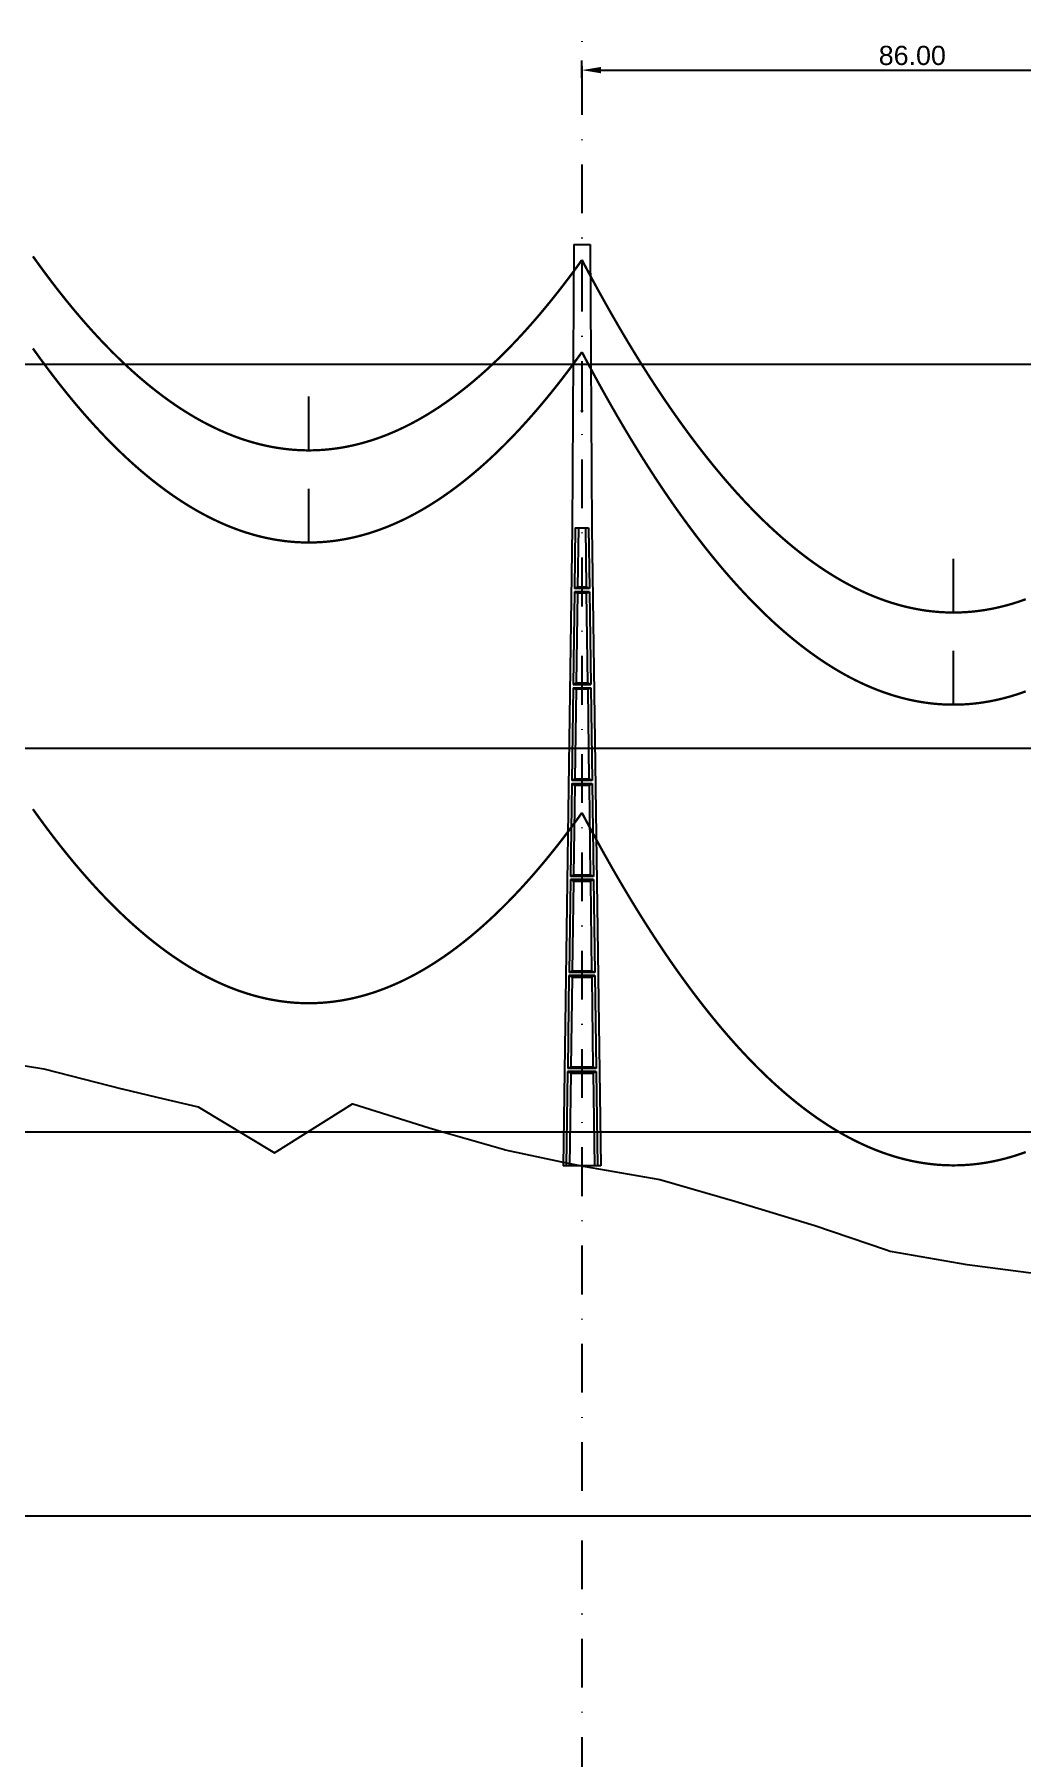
# Model space of a CAD drawing. Header units: metres. Extents: x -121 to 9872, y 3505 to 10721.
# Drawn here: x 4288.5 to 4416.9, y 9268.5 to 9492.9 of the extents above; entities that cross this region are included whole.
import ezdxf

# ---------------------------------------------------------------- set-up
doc = ezdxf.new("R2010")
doc.units = ezdxf.units.M
doc.header["$PDMODE"] = 2
doc.linetypes.add('DASHDOT', pattern=[25.4, 12.7, -6.35, 0, -6.35])
for name, color, linetype in [('CON-EOL- CA MAGNOLIA', 210, 'Continuous'), ('CON-EOL- PROJEÇÃO', 22, 'Continuous'), ('cotas', 7, 'Continuous'), ('Grade', 9, 'Continuous'), ('Ind.Rot', 8, 'DASHDOT'), ('Modelo_CotaTerreno_Perfil', 7, 'Continuous'), ('POSTE DT', 7, 'Continuous')]:
    doc.layers.add(name, color=color, linetype=linetype)
doc.styles.get("Standard").update_dxf_attribs({"font": 'arial.ttf'})
doc.dimstyles.new('ISO-25', dxfattribs={"dimtxt": 2.5, "dimasz": 2.5, "dimexe": 1.25, "dimexo": 0.625, "dimtad": 1, "dimzin": 1, "dimtxsty": 'Standard', "dimcen": 2.5, "dimaunit": 1, "dimadec": 3, "dimazin": 3, "dimtfac": 1, "dimtmove": 0, "dimatfit": 3, "dimfxlon": 1, "dimarcsym": 0})

# ---------------------------------------------------------------- blocks, each defined once
blk = doc.blocks.new('*U1')
at = {"layer": 'POSTE DT', "extrusion": (0, 1, 0)}
for p, q in [((-3.31, 378.23), (-4.05, 262)), ((-3.31, 378.23), (3.31, 378.23)), ((3.31, 378.23), (4.06, 262)), ((-4.05, 262), (-7.72, 0)), ((-4.05, 262), (-4.05, 262)), ((-2.73, 262), (-3.08, 237.05)), ((-2.73, 262), (2.75, 262)), ((-1.42, 262), (-1.77, 237.57)), ((1.43, 262), (1.77, 237.57)), ((2.75, 262), (3.1, 237.05)), ((4.06, 262), (7.72, 0)), ((-3.1, 235.74), (-3.63, 197.65)), ((3.11, 235.73), (-3.1, 235.74)), ((3.1, 237.05), (-3.08, 237.05)), ((-1.8, 235.21), (-2.32, 198.19)), ((1.8, 235.21), (2.32, 198.19)), ((3.11, 235.73), (3.65, 197.65)), ((-3.65, 196.34), (-4.19, 158.25)), ((-2.35, 195.8), (-2.87, 158.8)), ((2.35, 195.8), (2.87, 158.8)), ((3.66, 196.34), (4.2, 158.25)), ((-4.21, 156.94), (-4.74, 118.85)), ((-2.9, 156.39), (-3.42, 119.41)), ((2.91, 156.39), (3.42, 119.41)), ((4.21, 156.94), (4.75, 118.85)), ((-4.76, 117.54), (-5.29, 79.45)), ((4.77, 117.54), (-4.76, 117.54)), ((4.75, 118.85), (-4.74, 118.85)), ((-3.46, 116.98), (-3.97, 80.02)), ((3.46, 116.98), (3.98, 80.02)), ((4.77, 117.54), (5.3, 79.45)), ((-5.31, 78.14), (-5.85, 40.06)), ((5.32, 78.14), (-5.31, 78.14)), ((5.3, 79.45), (-5.29, 79.45)), ((5.32, 78.14), (5.85, 40.06)), ((-4.01, 77.57), (-4.53, 40.63)), ((4.01, 77.57), (4.53, 40.63)), ((-5.86, 38.74), (-6.41, 0)), ((5.87, 38.74), (-5.86, 38.74)), ((5.85, 40.06), (-5.85, 40.06)), ((-4.56, 38.17), (-5.1, 0)), ((4.56, 38.17), (5.1, 0)), ((5.87, 38.74), (6.41, 0)), ((-6.41, 0), (-7.72, 0)), ((-5.1, 0), (-6.41, 0)), ((5.1, 0), (-5.1, 0)), ((6.41, 0), (5.1, 0)), ((7.72, 0), (6.41, 0))]:
    blk.add_line(p, q, dxfattribs=at)
at = {"layer": 'POSTE DT', "ltscale": 3}
for points in [[(-3.65, 196.34), (3.66, 196.34)], [(-3.63, 197.65), (3.65, 197.65)], [(-4.21, 156.94), (4.21, 156.94)], [(4.2, 158.25), (-4.19, 158.25)]]:
    blk.add_lwpolyline(points, dxfattribs=at)
at = {"layer": 'POSTE DT'}
for points, knots in [([(0.25, 309.94), (0.25, 309.93), (0.25, 309.93), (0.25, 309.92), (0.25, 309.91), (0.25, 309.9), (0.25, 309.89), (0.24, 309.85), (0.22, 309.82), (0.19, 309.77), (0.16, 309.74), (0.11, 309.71), (0.08, 309.7), (0.01, 309.68), (-0.02, 309.68), (-0.08, 309.7), (-0.11, 309.71), (-0.16, 309.74), (-0.18, 309.76), (-0.21, 309.8), (-0.22, 309.82), (-0.24, 309.85), (-0.24, 309.87), (-0.25, 309.89), (-0.25, 309.9), (-0.25, 309.92), (-0.25, 309.92), (-0.25, 309.93), (-0.25, 309.94), (-0.25, 309.95), (-0.25, 309.95), (-0.25, 309.96), (-0.25, 309.97), (-0.24, 310), (-0.23, 310.02), (-0.21, 310.07), (-0.2, 310.09), (-0.15, 310.14), (-0.13, 310.15), (-0.07, 310.18), (-0.03, 310.19), (0.03, 310.19), (0.06, 310.18), (0.12, 310.16), (0.14, 310.14), (0.18, 310.11), (0.2, 310.09), (0.21, 310.06), (0.22, 310.05), (0.23, 310.04), (0.24, 310.01), (0.24, 309.99), (0.25, 309.97), (0.25, 309.96), (0.25, 309.95), (0.25, 309.94), (0.25, 309.94), (0.25, 309.94), (0.25, 309.94)], [-54.728303, -54.728303, -54.728303, -54.728303, -54.309038, -54.309038, -53.647169, -53.647169, -52.532885, -52.532885, -48.86224, -48.86224, -45.282765, -45.282765, -41.52867, -41.52867, -37.867486, -37.867486, -34.454589, -34.454589, -31.301423, -31.301423, -28.48103, -28.48103, -26.961755, -26.961755, -25.7544, -25.7544, -25.136228, -25.136228, -24.64409, -24.64409, -24.094201, -24.094201, -23.191199, -23.191199, -20.494482, -20.494482, -17.342863, -17.342863, -13.645538, -13.645538, -9.835989, -9.835989, -6.296781, -6.296781, -3.005029, -3.005029, 0, 0, 0, 1.527594, 1.527594, 3.697216, 3.697216, 4.489727, 4.489727, 5.01438, 5.01438, 5.095313, 5.095313, 5.095313, 5.095313]), ([(-3.1, 235.74), (-2.88, 235.65), (-2.67, 235.56), (-2.23, 235.39), (-2.02, 235.3), (-1.8, 235.21)], [0.055576, 0.055576, 0.055576, 0.055576, 56.767409, 56.767409, 113.50757, 113.50757, 113.50757, 113.50757]), ([(-1.77, 237.57), (-1.99, 237.49), (-2.21, 237.4), (-2.64, 237.22), (-2.86, 237.14), (-3.08, 237.05)], [0, 0, 0, 0, 56.660495, 56.660495, 113.412826, 113.412826, 113.412826, 113.412826]), ([(-1.8, 235.21), (-1.2, 235.21), (-0.6, 235.21), (0.6, 235.21), (1.2, 235.21), (1.8, 235.21)], [0, 0, 0, 0, 68.567797, 68.567797, 137.136247, 137.136247, 137.136247, 137.136247]), ([(1.77, 237.57), (1.18, 237.57), (0.59, 237.57), (-0.59, 237.57), (-1.18, 237.57), (-1.77, 237.57)], [0, 0, 0, 0, 67.306894, 67.306894, 134.614447, 134.614447, 134.614447, 134.614447]), ([(3.1, 237.05), (2.87, 237.14), (2.65, 237.23), (2.21, 237.4), (1.99, 237.49), (1.77, 237.57)], [0, 0, 0, 0, 56.738948, 56.738948, 113.38731, 113.38731, 113.38731, 113.38731]), ([(1.8, 235.21), (2.02, 235.3), (2.24, 235.38), (2.68, 235.56), (2.89, 235.65), (3.11, 235.73)], [0, 0, 0, 0, 56.845349, 56.845349, 113.599799, 113.599799, 113.599799, 113.599799]), ([(-2.32, 198.19), (-2.54, 198.1), (-2.76, 198.01), (-3.2, 197.83), (-3.41, 197.74), (-3.63, 197.65)], [0, 0, 0, 0, 63.412073, 63.412073, 126.777421, 126.777421, 126.777421, 126.777421]), ([(2.32, 198.19), (1.55, 198.19), (0.77, 198.19), (-0.77, 198.19), (-1.55, 198.19), (-2.32, 198.19)], [0, 0, 0, 0, 88.31008, 88.31008, 176.620652, 176.620652, 176.620652, 176.620652]), ([(3.65, 197.65), (3.43, 197.74), (3.2, 197.83), (2.76, 198.01), (2.54, 198.1), (2.32, 198.19)], [0, 0, 0, 0, 63.488119, 63.488119, 126.880939, 126.880939, 126.880939, 126.880939]), ([(-3.65, 196.34), (-3.43, 196.25), (-3.22, 196.16), (-2.78, 195.98), (-2.57, 195.89), (-2.35, 195.8)], [0.054307, 0.054307, 0.054307, 0.054307, 63.527131, 63.527131, 127.063246, 127.063246, 127.063246, 127.063246]), ([(-2.35, 195.8), (-1.57, 195.8), (-0.78, 195.8), (0.79, 195.8), (1.57, 195.8), (2.35, 195.8)], [0, 0, 0, 0, 89.585713, 89.585713, 179.17191, 179.17191, 179.17191, 179.17191]), ([(2.35, 195.8), (2.57, 195.89), (2.79, 195.98), (3.23, 196.16), (3.45, 196.25), (3.66, 196.34)], [0, 0, 0, 0, 63.60246, 63.60246, 127.109696, 127.109696, 127.109696, 127.109696]), ([(-4.21, 156.94), (-3.99, 156.85), (-3.77, 156.75), (-3.34, 156.57), (-3.12, 156.48), (-2.9, 156.39)], [0.053423, 0.053423, 0.053423, 0.053423, 70.429742, 70.429742, 140.90167, 140.90167, 140.90167, 140.90167]), ([(-2.87, 158.8), (-3.09, 158.71), (-3.31, 158.62), (-3.75, 158.43), (-3.97, 158.34), (-4.19, 158.25)], [0, 0, 0, 0, 70.301707, 70.301707, 140.590947, 140.590947, 140.590947, 140.590947]), ([(-2.9, 156.39), (-1.94, 156.39), (-0.97, 156.39), (0.97, 156.39), (1.94, 156.39), (2.91, 156.39)], [0, 0, 0, 0, 110.60219, 110.60219, 221.20473, 221.20473, 221.20473, 221.20473]), ([(2.87, 158.8), (1.92, 158.8), (0.96, 158.8), (-0.96, 158.8), (-1.91, 158.8), (-2.87, 158.8)], [0, 0, 0, 0, 109.314454, 109.314454, 218.629264, 218.629264, 218.629264, 218.629264]), ([(4.2, 158.25), (3.98, 158.34), (3.76, 158.44), (3.31, 158.62), (3.09, 158.71), (2.87, 158.8)], [0, 0, 0, 0, 70.379198, 70.379198, 140.659718, 140.659718, 140.659718, 140.659718]), ([(2.91, 156.39), (3.12, 156.48), (3.34, 156.57), (3.78, 156.75), (4, 156.85), (4.21, 156.94)], [0, 0, 0, 0, 70.506649, 70.506649, 140.914701, 140.914701, 140.914701, 140.914701]), ([(-4.76, 117.54), (-4.54, 117.45), (-4.32, 117.35), (-3.89, 117.17), (-3.67, 117.07), (-3.46, 116.98)], [0.052784, 0.052784, 0.052784, 0.052784, 77.438432, 77.438432, 154.950301, 154.950301, 154.950301, 154.950301]), ([(-3.42, 119.41), (-3.64, 119.32), (-3.86, 119.23), (-4.3, 119.04), (-4.52, 118.95), (-4.74, 118.85)], [0, 0, 0, 0, 77.299547, 77.299547, 154.618634, 154.618634, 154.618634, 154.618634]), ([(-3.46, 116.98), (-2.3, 116.98), (-1.15, 116.98), (1.15, 116.98), (2.31, 116.98), (3.46, 116.98)], [0, 0, 0, 0, 131.617604, 131.617604, 263.235447, 263.235447, 263.235447, 263.235447]), ([(3.42, 119.41), (2.28, 119.41), (1.14, 119.41), (-1.14, 119.41), (-2.28, 119.41), (-3.42, 119.41)], [0, 0, 0, 0, 130.319901, 130.319901, 260.640046, 260.640046, 260.640046, 260.640046]), ([(4.75, 118.85), (4.53, 118.95), (4.31, 119.04), (3.87, 119.23), (3.64, 119.32), (3.42, 119.41)], [0, 0, 0, 0, 77.381597, 77.381597, 154.66183, 154.66183, 154.66183, 154.66183]), ([(3.46, 116.98), (3.68, 117.07), (3.89, 117.17), (4.33, 117.35), (4.55, 117.45), (4.77, 117.54)], [0, 0, 0, 0, 77.520013, 77.520013, 154.938747, 154.938747, 154.938747, 154.938747]), ([(-5.31, 78.14), (-5.09, 78.05), (-4.88, 77.95), (-4.44, 77.76), (-4.23, 77.67), (-4.01, 77.57)], [0.052308, 0.052308, 0.052308, 0.052308, 84.527725, 84.527725, 169.158824, 169.158824, 169.158824, 169.158824]), ([(-3.97, 80.02), (-4.19, 79.93), (-4.41, 79.83), (-4.85, 79.64), (-5.07, 79.55), (-5.29, 79.45)], [0, 0, 0, 0, 84.379671, 84.379671, 168.809376, 168.809376, 168.809376, 168.809376]), ([(3.98, 80.02), (2.65, 80.02), (1.33, 80.02), (-1.32, 80.02), (-2.65, 80.02), (-3.97, 80.02)], [0, 0, 0, 0, 151.326157, 151.326157, 302.652465, 302.652465, 302.652465, 302.652465]), ([(5.3, 79.45), (5.08, 79.55), (4.86, 79.64), (4.42, 79.83), (4.2, 79.93), (3.98, 80.02)], [0, 0, 0, 0, 84.46863, 84.46863, 168.833721, 168.833721, 168.833721, 168.833721]), ([(4.01, 77.57), (4.23, 77.67), (4.45, 77.76), (4.88, 77.95), (5.1, 78.05), (5.32, 78.14)], [0, 0, 0, 0, 84.616316, 84.616316, 169.129178, 169.129178, 169.129178, 169.129178]), ([(-4.01, 77.57), (-2.67, 77.57), (-1.34, 77.57), (1.34, 77.57), (2.67, 77.57), (4.01, 77.57)], [0, 0, 0, 0, 152.632212, 152.632212, 305.264569, 305.264569, 305.264569, 305.264569]), ([(-5.86, 38.74), (-5.65, 38.65), (-5.43, 38.55), (-5, 38.36), (-4.78, 38.26), (-4.56, 38.17)], [0.026524, 0.026524, 0.026524, 0.026524, 91.679563, 91.679563, 183.466041, 183.466041, 183.466041, 183.466041]), ([(-4.53, 40.63), (-4.75, 40.53), (-4.97, 40.44), (-5.41, 40.25), (-5.63, 40.15), (-5.85, 40.06)], [0, 0, 0, 0, 91.523648, 91.523648, 183.126775, 183.126775, 183.126775, 183.126775]), ([(-4.56, 38.17), (-3.04, 38.17), (-1.52, 38.17), (1.52, 38.17), (3.04, 38.17), (4.56, 38.17)], [0, 0, 0, 0, 173.646192, 173.646192, 347.292451, 347.292451, 347.292451, 347.292451]), ([(4.53, 40.63), (3.02, 40.63), (1.51, 40.63), (-1.51, 40.63), (-3.02, 40.63), (-4.53, 40.63)], [0, 0, 0, 0, 172.33304, 172.33304, 344.666151, 344.666151, 344.666151, 344.666151]), ([(5.85, 40.06), (5.63, 40.15), (5.41, 40.25), (4.97, 40.44), (4.75, 40.53), (4.53, 40.63)], [0, 0, 0, 0, 91.621326, 91.621326, 183.137324, 183.137324, 183.137324, 183.137324]), ([(4.56, 38.17), (4.78, 38.26), (5, 38.36), (5.43, 38.55), (5.65, 38.65), (5.87, 38.74)], [0, 0, 0, 0, 91.776928, 91.776928, 183.448614, 183.448614, 183.448614, 183.448614])]:
    blk.add_open_spline(points, degree=3, knots=knots, dxfattribs=at)
blk = doc.blocks.new('*D96')
at = {"layer": 'cotas', "color": 0, "lineweight": -2, "transparency": 16777216}
for p, q in [((4273.73, 9508.22), (4273.73, 9510.47)), ((4359.73, 9508.22), (4359.73, 9510.47)), ((4276.23, 9509.22), (4357.23, 9509.22))]:
    blk.add_line(p, q, dxfattribs=at)
at = {"layer": 'cotas', "color": 0, "transparency": 16777216}
for points in [[(4276.23, 9509.64), (4276.23, 9508.8), (4273.73, 9509.22)], [(4357.23, 9509.64), (4357.23, 9508.8), (4359.73, 9509.22)]]:
    blk.add_solid(points, dxfattribs=at)
at = {"layer": 'Defpoints', "color": 0, "transparency": 16777216}
for p in [(4359.73, 9509.22), (4273.73, 9490.76), (4359.73, 9465.57)]:
    blk.add_point(p, dxfattribs=at)
at = {"layer": 'cotas', "color": 0, "transparency": 16777216, "insert": (4316.73, 9511.12), "char_height": 2.5, "attachment_point": 5}
blk.add_mtext('86.00', dxfattribs=at)
blk = doc.blocks.new('*D97')
at = {"layer": 'cotas', "color": 0, "lineweight": -2, "transparency": 16777216}
for p, q in [((4359.73, 9487.29), (4359.73, 9489.54)), ((4362.23, 9488.29), (4443.23, 9488.29)), ((4445.73, 9487.29), (4445.73, 9489.54))]:
    blk.add_line(p, q, dxfattribs=at)
at = {"layer": 'cotas', "color": 0, "transparency": 16777216}
for points in [[(4362.23, 9488.71), (4362.23, 9487.88), (4359.73, 9488.29)], [(4443.23, 9488.71), (4443.23, 9487.88), (4445.73, 9488.29)]]:
    blk.add_solid(points, dxfattribs=at)
at = {"layer": 'Defpoints', "color": 0, "transparency": 16777216}
for p in [(4445.73, 9488.29), (4359.73, 9465.57), (4445.73, 9447.46)]:
    blk.add_point(p, dxfattribs=at)
at = {"layer": 'cotas', "color": 0, "transparency": 16777216, "insert": (4402.73, 9490.19), "char_height": 2.5, "attachment_point": 5}
blk.add_mtext('86.00', dxfattribs=at)

msp = doc.modelspace()

# ---------------------------------------------------------------- linework, layer by layer
at = {"layer": 'CON-EOL- CA MAGNOLIA'}
for p, q in [((4324.174, 9438.77), (4324.174, 9445.77)), ((4324.174, 9426.77), (4324.174, 9433.77)), ((4324.174, 9426.77), (4324.174, 9433.77)), ((4408.083, 9417.651), (4408.083, 9424.652)), ((4408.083, 9405.652), (4408.083, 9412.652)), ((4408.083, 9405.652), (4408.083, 9412.651))]:
    msp.add_line(p, q, dxfattribs=at)
at = {"layer": 'CON-EOL- CA MAGNOLIA', "const_width": 0.3}
for points in [[(4288.279, 9464.043), (4288.707, 9463.444), (4289.135, 9462.851), (4289.563, 9462.266), (4289.991, 9461.687), (4290.419, 9461.117), (4290.846, 9460.553), (4291.274, 9459.996), (4291.702, 9459.447), (4292.13, 9458.905), (4292.558, 9458.37), (4292.986, 9457.843), (4293.414, 9457.322), (4293.841, 9456.809), (4294.269, 9456.303), (4294.697, 9455.805), (4295.125, 9455.313), (4295.553, 9454.829), (4295.981, 9454.352), (4296.409, 9453.882), (4296.836, 9453.42), (4297.264, 9452.964), (4297.692, 9452.516), (4298.12, 9452.075), (4298.548, 9451.641), (4298.976, 9451.215), (4299.404, 9450.795), (4299.832, 9450.383), (4300.259, 9449.978), (4300.687, 9449.581), (4301.115, 9449.19), (4301.543, 9448.807), (4301.971, 9448.431), (4302.399, 9448.062), (4302.827, 9447.7), (4303.254, 9447.345), (4303.682, 9446.998), (4304.11, 9446.658), (4304.538, 9446.325), (4304.966, 9445.999), (4305.394, 9445.68), (4305.822, 9445.369), (4306.249, 9445.065), (4306.677, 9444.768), (4307.105, 9444.478), (4307.533, 9444.195), (4307.961, 9443.92), (4308.389, 9443.651), (4308.817, 9443.39), (4309.244, 9443.136), (4309.672, 9442.89), (4310.1, 9442.65), (4310.528, 9442.418), (4310.956, 9442.192), (4311.384, 9441.975), (4311.812, 9441.764), (4312.239, 9441.56), (4312.667, 9441.363), (4313.095, 9441.174), (4313.523, 9440.992), (4313.951, 9440.817), (4314.379, 9440.649), (4314.807, 9440.489), (4315.234, 9440.335), (4315.662, 9440.189), (4316.09, 9440.05), (4316.518, 9439.918), (4316.946, 9439.793), (4317.374, 9439.676), (4317.802, 9439.565), (4318.23, 9439.462), (4318.657, 9439.366), (4319.085, 9439.277), (4319.513, 9439.196), (4319.941, 9439.121), (4320.369, 9439.054), (4320.797, 9438.994), (4321.225, 9438.941), (4321.652, 9438.895), (4322.08, 9438.856), (4322.508, 9438.824), (4322.936, 9438.8), (4323.364, 9438.783), (4323.792, 9438.773), (4324.22, 9438.77), (4324.647, 9438.774), (4325.075, 9438.786), (4325.503, 9438.805), (4325.931, 9438.83), (4326.359, 9438.863), (4326.787, 9438.904), (4327.215, 9438.951), (4327.642, 9439.006), (4328.07, 9439.067), (4328.498, 9439.136), (4328.926, 9439.212), (4329.354, 9439.296), (4329.782, 9439.386), (4330.21, 9439.483), (4330.637, 9439.588), (4331.065, 9439.7), (4331.493, 9439.819), (4331.921, 9439.945), (4332.349, 9440.079), (4332.777, 9440.219), (4333.205, 9440.367), (4333.632, 9440.522), (4334.06, 9440.684), (4334.488, 9440.854), (4334.916, 9441.03), (4335.344, 9441.214), (4335.772, 9441.405), (4336.2, 9441.603), (4336.628, 9441.808), (4337.055, 9442.02), (4337.483, 9442.24), (4337.911, 9442.466), (4338.339, 9442.7), (4338.767, 9442.941), (4339.195, 9443.19), (4339.623, 9443.445), (4340.05, 9443.708), (4340.478, 9443.977), (4340.906, 9444.254), (4341.334, 9444.539), (4341.762, 9444.83), (4342.19, 9445.129), (4342.618, 9445.434), (4343.045, 9445.747), (4343.473, 9446.067), (4343.901, 9446.395), (4344.329, 9446.729), (4344.757, 9447.071), (4345.185, 9447.42), (4345.613, 9447.776), (4346.04, 9448.139), (4346.468, 9448.51), (4346.896, 9448.887), (4347.324, 9449.272), (4347.752, 9449.664), (4348.18, 9450.063), (4348.608, 9450.47), (4349.035, 9450.884), (4349.463, 9451.304), (4349.891, 9451.733), (4350.319, 9452.168), (4350.747, 9452.61), (4351.175, 9453.06), (4351.603, 9453.517), (4352.031, 9453.981), (4352.458, 9454.452), (4352.886, 9454.931), (4353.314, 9455.417), (4353.742, 9455.91), (4354.17, 9456.41), (4354.598, 9456.917), (4355.026, 9457.432), (4355.453, 9457.954), (4355.881, 9458.483), (4356.309, 9459.019), (4356.737, 9459.563), (4357.165, 9460.113), (4357.593, 9460.672), (4358.021, 9461.237), (4358.448, 9461.809), (4358.876, 9462.389), (4359.304, 9462.976), (4359.732, 9463.57)], [(4359.732, 9463.57), (4360.16, 9462.759), (4360.588, 9461.954), (4361.016, 9461.157), (4361.443, 9460.368), (4361.871, 9459.586), (4362.299, 9458.811), (4362.727, 9458.043), (4363.155, 9457.283), (4363.583, 9456.529), (4364.011, 9455.784), (4364.438, 9455.045), (4364.866, 9454.314), (4365.294, 9453.59), (4365.722, 9452.873), (4366.15, 9452.163), (4366.578, 9451.461), (4367.006, 9450.766), (4367.433, 9450.078), (4367.861, 9449.398), (4368.289, 9448.725), (4368.717, 9448.059), (4369.145, 9447.4), (4369.573, 9446.749), (4370.001, 9446.105), (4370.429, 9445.468), (4370.856, 9444.838), (4371.284, 9444.216), (4371.712, 9443.601), (4372.14, 9442.993), (4372.568, 9442.392), (4372.996, 9441.799), (4373.424, 9441.212), (4373.851, 9440.633), (4374.279, 9440.061), (4374.707, 9439.497), (4375.135, 9438.94), (4375.563, 9438.39), (4375.991, 9437.847), (4376.419, 9437.311), (4376.846, 9436.783), (4377.274, 9436.262), (4377.702, 9435.748), (4378.13, 9435.241), (4378.558, 9434.742), (4378.986, 9434.249), (4379.414, 9433.764), (4379.841, 9433.286), (4380.269, 9432.816), (4380.697, 9432.353), (4381.125, 9431.896), (4381.553, 9431.447), (4381.981, 9431.005), (4382.409, 9430.571), (4382.836, 9430.144), (4383.264, 9429.723), (4383.692, 9429.31), (4384.12, 9428.905), (4384.548, 9428.506), (4384.976, 9428.115), (4385.404, 9427.731), (4385.832, 9427.354), (4386.259, 9426.984), (4386.687, 9426.621), (4387.115, 9426.266), (4387.543, 9425.918), (4387.971, 9425.577), (4388.399, 9425.243), (4388.827, 9424.916), (4389.254, 9424.597), (4389.682, 9424.285), (4390.11, 9423.98), (4390.538, 9423.682), (4390.966, 9423.391), (4391.394, 9423.108), (4391.822, 9422.832), (4392.249, 9422.563), (4392.677, 9422.301), (4393.105, 9422.046), (4393.533, 9421.798), (4393.961, 9421.558), (4394.389, 9421.325), (4394.817, 9421.099), (4395.244, 9420.88), (4395.672, 9420.668), (4396.1, 9420.464), (4396.528, 9420.267), (4396.956, 9420.076), (4397.384, 9419.894), (4397.812, 9419.718), (4398.239, 9419.549), (4398.667, 9419.388), (4399.095, 9419.234), (4399.523, 9419.086), (4399.951, 9418.947), (4400.379, 9418.814), (4400.807, 9418.688), (4401.234, 9418.57), (4401.662, 9418.459), (4402.09, 9418.355), (4402.518, 9418.258), (4402.946, 9418.168), (4403.374, 9418.086), (4403.802, 9418.011), (4404.23, 9417.942), (4404.657, 9417.881), (4405.085, 9417.827), (4405.513, 9417.781), (4405.941, 9417.741), (4406.369, 9417.709), (4406.797, 9417.684), (4407.225, 9417.666), (4407.652, 9417.655), (4408.08, 9417.651), (4408.508, 9417.655), (4408.936, 9417.666), (4409.364, 9417.684), (4409.792, 9417.709), (4410.22, 9417.741), (4410.647, 9417.78), (4411.075, 9417.827), (4411.503, 9417.881), (4411.931, 9417.942), (4412.359, 9418.01), (4412.787, 9418.085), (4413.215, 9418.167), (4413.642, 9418.257), (4414.07, 9418.354), (4414.498, 9418.458), (4414.926, 9418.569), (4415.354, 9418.687), (4415.782, 9418.812), (4416.21, 9418.945), (4416.637, 9419.085), (4417.065, 9419.232), (4417.493, 9419.386)], [(4288.279, 9452.044), (4288.707, 9451.444), (4289.135, 9450.851), (4289.563, 9450.266), (4289.991, 9449.687), (4290.419, 9449.117), (4290.846, 9448.553), (4291.274, 9447.996), (4291.702, 9447.447), (4292.13, 9446.905), (4292.558, 9446.37), (4292.986, 9445.843), (4293.414, 9445.322), (4293.841, 9444.809), (4294.269, 9444.303), (4294.697, 9443.805), (4295.125, 9443.313), (4295.553, 9442.829), (4295.981, 9442.352), (4296.409, 9441.882), (4296.836, 9441.42), (4297.264, 9440.964), (4297.692, 9440.516), (4298.12, 9440.075), (4298.548, 9439.641), (4298.976, 9439.215), (4299.404, 9438.795), (4299.832, 9438.383), (4300.259, 9437.978), (4300.687, 9437.581), (4301.115, 9437.19), (4301.543, 9436.807), (4301.971, 9436.431), (4302.399, 9436.062), (4302.827, 9435.7), (4303.254, 9435.345), (4303.682, 9434.998), (4304.11, 9434.658), (4304.538, 9434.325), (4304.966, 9433.999), (4305.394, 9433.68), (4305.822, 9433.369), (4306.249, 9433.065), (4306.677, 9432.768), (4307.105, 9432.478), (4307.533, 9432.195), (4307.961, 9431.92), (4308.389, 9431.651), (4308.817, 9431.39), (4309.244, 9431.136), (4309.672, 9430.89), (4310.1, 9430.65), (4310.528, 9430.418), (4310.956, 9430.193), (4311.384, 9429.975), (4311.812, 9429.764), (4312.239, 9429.56), (4312.667, 9429.364), (4313.095, 9429.174), (4313.523, 9428.992), (4313.951, 9428.817), (4314.379, 9428.649), (4314.807, 9428.489), (4315.234, 9428.335), (4315.662, 9428.189), (4316.09, 9428.05), (4316.518, 9427.918), (4316.946, 9427.793), (4317.374, 9427.676), (4317.802, 9427.565), (4318.23, 9427.462), (4318.657, 9427.366), (4319.085, 9427.277), (4319.513, 9427.196), (4319.941, 9427.121), (4320.369, 9427.054), (4320.797, 9426.993), (4321.225, 9426.94), (4321.652, 9426.895), (4322.08, 9426.856), (4322.508, 9426.824), (4322.936, 9426.8), (4323.364, 9426.783), (4323.792, 9426.773), (4324.22, 9426.77), (4324.647, 9426.774), (4325.075, 9426.786), (4325.503, 9426.805), (4325.931, 9426.831), (4326.359, 9426.864), (4326.787, 9426.904), (4327.215, 9426.951), (4327.642, 9427.006), (4328.07, 9427.067), (4328.498, 9427.136), (4328.926, 9427.212), (4329.354, 9427.295), (4329.782, 9427.386), (4330.21, 9427.483), (4330.637, 9427.588), (4331.065, 9427.7), (4331.493, 9427.819), (4331.921, 9427.945), (4332.349, 9428.079), (4332.777, 9428.219), (4333.205, 9428.367), (4333.632, 9428.522), (4334.06, 9428.684), (4334.488, 9428.854), (4334.916, 9429.03), (4335.344, 9429.214), (4335.772, 9429.405), (4336.2, 9429.603), (4336.628, 9429.808), (4337.055, 9430.02), (4337.483, 9430.24), (4337.911, 9430.466), (4338.339, 9430.7), (4338.767, 9430.941), (4339.195, 9431.19), (4339.623, 9431.445), (4340.05, 9431.708), (4340.478, 9431.977), (4340.906, 9432.254), (4341.334, 9432.539), (4341.762, 9432.83), (4342.19, 9433.129), (4342.618, 9433.434), (4343.045, 9433.747), (4343.473, 9434.067), (4343.901, 9434.395), (4344.329, 9434.729), (4344.757, 9435.071), (4345.185, 9435.42), (4345.613, 9435.776), (4346.04, 9436.139), (4346.468, 9436.51), (4346.896, 9436.887), (4347.324, 9437.272), (4347.752, 9437.664), (4348.18, 9438.063), (4348.608, 9438.47), (4349.035, 9438.884), (4349.463, 9439.304), (4349.891, 9439.732), (4350.319, 9440.168), (4350.747, 9440.61), (4351.175, 9441.06), (4351.603, 9441.517), (4352.031, 9441.981), (4352.458, 9442.452), (4352.886, 9442.931), (4353.314, 9443.417), (4353.742, 9443.91), (4354.17, 9444.41), (4354.598, 9444.917), (4355.026, 9445.432), (4355.453, 9445.954), (4355.881, 9446.483), (4356.309, 9447.019), (4356.737, 9447.563), (4357.165, 9448.113), (4357.593, 9448.672), (4358.021, 9449.237), (4358.448, 9449.809), (4358.876, 9450.389), (4359.304, 9450.976), (4359.732, 9451.57)], [(4288.279, 9452.043), (4288.707, 9451.444), (4289.135, 9450.851), (4289.563, 9450.266), (4289.991, 9449.687), (4290.419, 9449.117), (4290.846, 9448.553), (4291.274, 9447.996), (4291.702, 9447.447), (4292.13, 9446.905), (4292.558, 9446.37), (4292.986, 9445.843), (4293.414, 9445.322), (4293.841, 9444.809), (4294.269, 9444.303), (4294.697, 9443.805), (4295.125, 9443.313), (4295.553, 9442.829), (4295.981, 9442.352), (4296.409, 9441.882), (4296.836, 9441.42), (4297.264, 9440.964), (4297.692, 9440.516), (4298.12, 9440.075), (4298.548, 9439.641), (4298.976, 9439.215), (4299.404, 9438.795), (4299.832, 9438.383), (4300.259, 9437.978), (4300.687, 9437.581), (4301.115, 9437.19), (4301.543, 9436.807), (4301.971, 9436.431), (4302.399, 9436.062), (4302.827, 9435.7), (4303.254, 9435.345), (4303.682, 9434.998), (4304.11, 9434.658), (4304.538, 9434.325), (4304.966, 9433.999), (4305.394, 9433.68), (4305.822, 9433.369), (4306.249, 9433.065), (4306.677, 9432.768), (4307.105, 9432.478), (4307.533, 9432.195), (4307.961, 9431.92), (4308.389, 9431.651), (4308.817, 9431.39), (4309.244, 9431.136), (4309.672, 9430.89), (4310.1, 9430.65), (4310.528, 9430.418), (4310.956, 9430.192), (4311.384, 9429.975), (4311.812, 9429.764), (4312.239, 9429.56), (4312.667, 9429.363), (4313.095, 9429.174), (4313.523, 9428.992), (4313.951, 9428.817), (4314.379, 9428.649), (4314.807, 9428.489), (4315.234, 9428.335), (4315.662, 9428.189), (4316.09, 9428.05), (4316.518, 9427.918), (4316.946, 9427.793), (4317.374, 9427.676), (4317.802, 9427.565), (4318.23, 9427.462), (4318.657, 9427.366), (4319.085, 9427.277), (4319.513, 9427.196), (4319.941, 9427.121), (4320.369, 9427.054), (4320.797, 9426.993), (4321.225, 9426.941), (4321.652, 9426.895), (4322.08, 9426.856), (4322.508, 9426.824), (4322.936, 9426.8), (4323.364, 9426.783), (4323.792, 9426.773), (4324.22, 9426.77), (4324.647, 9426.774), (4325.075, 9426.786), (4325.503, 9426.805), (4325.931, 9426.83), (4326.359, 9426.863), (4326.787, 9426.904), (4327.215, 9426.951), (4327.642, 9427.006), (4328.07, 9427.067), (4328.498, 9427.136), (4328.926, 9427.212), (4329.354, 9427.296), (4329.782, 9427.386), (4330.21, 9427.483), (4330.637, 9427.588), (4331.065, 9427.7), (4331.493, 9427.819), (4331.921, 9427.945), (4332.349, 9428.079), (4332.777, 9428.219), (4333.205, 9428.367), (4333.632, 9428.522), (4334.06, 9428.684), (4334.488, 9428.854), (4334.916, 9429.03), (4335.344, 9429.214), (4335.772, 9429.405), (4336.2, 9429.603), (4336.628, 9429.808), (4337.055, 9430.02), (4337.483, 9430.24), (4337.911, 9430.466), (4338.339, 9430.7), (4338.767, 9430.941), (4339.195, 9431.19), (4339.623, 9431.445), (4340.05, 9431.708), (4340.478, 9431.977), (4340.906, 9432.254), (4341.334, 9432.539), (4341.762, 9432.83), (4342.19, 9433.129), (4342.618, 9433.434), (4343.045, 9433.747), (4343.473, 9434.067), (4343.901, 9434.395), (4344.329, 9434.729), (4344.757, 9435.071), (4345.185, 9435.42), (4345.613, 9435.776), (4346.04, 9436.139), (4346.468, 9436.509), (4346.896, 9436.887), (4347.324, 9437.272), (4347.752, 9437.664), (4348.18, 9438.063), (4348.608, 9438.47), (4349.035, 9438.884), (4349.463, 9439.304), (4349.891, 9439.732), (4350.319, 9440.168), (4350.747, 9440.61), (4351.175, 9441.06), (4351.603, 9441.517), (4352.031, 9441.981), (4352.458, 9442.452), (4352.886, 9442.931), (4353.314, 9443.417), (4353.742, 9443.91), (4354.17, 9444.41), (4354.598, 9444.917), (4355.026, 9445.432), (4355.453, 9445.954), (4355.881, 9446.483), (4356.309, 9447.019), (4356.737, 9447.563), (4357.165, 9448.113), (4357.593, 9448.672), (4358.021, 9449.237), (4358.448, 9449.809), (4358.876, 9450.389), (4359.304, 9450.976), (4359.732, 9451.57)], [(4359.732, 9451.57), (4360.16, 9450.759), (4360.588, 9449.954), (4361.016, 9449.158), (4361.443, 9448.368), (4361.871, 9447.586), (4362.299, 9446.811), (4362.727, 9446.043), (4363.155, 9445.283), (4363.583, 9444.529), (4364.011, 9443.784), (4364.438, 9443.045), (4364.866, 9442.314), (4365.294, 9441.59), (4365.722, 9440.873), (4366.15, 9440.163), (4366.578, 9439.461), (4367.006, 9438.766), (4367.433, 9438.078), (4367.861, 9437.398), (4368.289, 9436.725), (4368.717, 9436.059), (4369.145, 9435.4), (4369.573, 9434.749), (4370.001, 9434.105), (4370.429, 9433.468), (4370.856, 9432.838), (4371.284, 9432.216), (4371.712, 9431.601), (4372.14, 9430.993), (4372.568, 9430.392), (4372.996, 9429.798), (4373.424, 9429.212), (4373.851, 9428.633), (4374.279, 9428.062), (4374.707, 9427.497), (4375.135, 9426.94), (4375.563, 9426.39), (4375.991, 9425.847), (4376.419, 9425.311), (4376.846, 9424.783), (4377.274, 9424.262), (4377.702, 9423.748), (4378.13, 9423.241), (4378.558, 9422.742), (4378.986, 9422.249), (4379.414, 9421.764), (4379.841, 9421.287), (4380.269, 9420.816), (4380.697, 9420.352), (4381.125, 9419.896), (4381.553, 9419.447), (4381.981, 9419.006), (4382.409, 9418.571), (4382.836, 9418.144), (4383.264, 9417.723), (4383.692, 9417.31), (4384.12, 9416.905), (4384.548, 9416.506), (4384.976, 9416.115), (4385.404, 9415.731), (4385.832, 9415.354), (4386.259, 9414.984), (4386.687, 9414.621), (4387.115, 9414.266), (4387.543, 9413.918), (4387.971, 9413.577), (4388.399, 9413.243), (4388.827, 9412.917), (4389.254, 9412.597), (4389.682, 9412.285), (4390.11, 9411.98), (4390.538, 9411.682), (4390.966, 9411.391), (4391.394, 9411.108), (4391.822, 9410.832), (4392.249, 9410.563), (4392.677, 9410.301), (4393.105, 9410.046), (4393.533, 9409.798), (4393.961, 9409.558), (4394.389, 9409.325), (4394.817, 9409.099), (4395.244, 9408.88), (4395.672, 9408.668), (4396.1, 9408.464), (4396.528, 9408.267), (4396.956, 9408.077), (4397.384, 9407.894), (4397.812, 9407.718), (4398.239, 9407.549), (4398.667, 9407.388), (4399.095, 9407.234), (4399.523, 9407.087), (4399.951, 9406.947), (4400.379, 9406.814), (4400.807, 9406.688), (4401.234, 9406.57), (4401.662, 9406.459), (4402.09, 9406.355), (4402.518, 9406.258), (4402.946, 9406.168), (4403.374, 9406.086), (4403.802, 9406.01), (4404.23, 9405.942), (4404.657, 9405.881), (4405.085, 9405.828), (4405.513, 9405.781), (4405.941, 9405.741), (4406.369, 9405.709), (4406.797, 9405.684), (4407.225, 9405.666), (4407.652, 9405.655), (4408.08, 9405.652), (4408.508, 9405.655), (4408.936, 9405.666), (4409.364, 9405.684), (4409.792, 9405.709), (4410.22, 9405.741), (4410.647, 9405.78), (4411.075, 9405.827), (4411.503, 9405.881), (4411.931, 9405.942), (4412.359, 9406.01), (4412.787, 9406.085), (4413.215, 9406.167), (4413.642, 9406.257), (4414.07, 9406.354), (4414.498, 9406.458), (4414.926, 9406.569), (4415.354, 9406.687), (4415.782, 9406.812), (4416.21, 9406.945), (4416.637, 9407.085), (4417.065, 9407.232), (4417.493, 9407.386)], [(4359.732, 9451.57), (4360.16, 9450.759), (4360.588, 9449.954), (4361.016, 9449.157), (4361.443, 9448.368), (4361.871, 9447.586), (4362.299, 9446.811), (4362.727, 9446.043), (4363.155, 9445.283), (4363.583, 9444.529), (4364.011, 9443.784), (4364.438, 9443.045), (4364.866, 9442.314), (4365.294, 9441.59), (4365.722, 9440.873), (4366.15, 9440.163), (4366.578, 9439.461), (4367.006, 9438.766), (4367.433, 9438.078), (4367.861, 9437.398), (4368.289, 9436.725), (4368.717, 9436.059), (4369.145, 9435.4), (4369.573, 9434.749), (4370.001, 9434.105), (4370.429, 9433.468), (4370.856, 9432.838), (4371.284, 9432.216), (4371.712, 9431.601), (4372.14, 9430.993), (4372.568, 9430.392), (4372.996, 9429.799), (4373.424, 9429.212), (4373.851, 9428.633), (4374.279, 9428.061), (4374.707, 9427.497), (4375.135, 9426.94), (4375.563, 9426.39), (4375.991, 9425.847), (4376.419, 9425.311), (4376.846, 9424.783), (4377.274, 9424.262), (4377.702, 9423.748), (4378.13, 9423.241), (4378.558, 9422.742), (4378.986, 9422.249), (4379.414, 9421.764), (4379.841, 9421.287), (4380.269, 9420.816), (4380.697, 9420.352), (4381.125, 9419.896), (4381.553, 9419.447), (4381.981, 9419.005), (4382.409, 9418.571), (4382.836, 9418.144), (4383.264, 9417.723), (4383.692, 9417.31), (4384.12, 9416.905), (4384.548, 9416.506), (4384.976, 9416.115), (4385.404, 9415.731), (4385.832, 9415.354), (4386.259, 9414.984), (4386.687, 9414.621), (4387.115, 9414.266), (4387.543, 9413.918), (4387.971, 9413.577), (4388.399, 9413.243), (4388.827, 9412.916), (4389.254, 9412.597), (4389.682, 9412.285), (4390.11, 9411.98), (4390.538, 9411.682), (4390.966, 9411.391), (4391.394, 9411.108), (4391.822, 9410.832), (4392.249, 9410.563), (4392.677, 9410.301), (4393.105, 9410.046), (4393.533, 9409.798), (4393.961, 9409.558), (4394.389, 9409.325), (4394.817, 9409.099), (4395.244, 9408.88), (4395.672, 9408.668), (4396.1, 9408.464), (4396.528, 9408.267), (4396.956, 9408.076), (4397.384, 9407.894), (4397.812, 9407.718), (4398.239, 9407.549), (4398.667, 9407.388), (4399.095, 9407.234), (4399.523, 9407.086), (4399.951, 9406.947), (4400.379, 9406.814), (4400.807, 9406.688), (4401.234, 9406.57), (4401.662, 9406.459), (4402.09, 9406.355), (4402.518, 9406.258), (4402.946, 9406.168), (4403.374, 9406.086), (4403.802, 9406.011), (4404.23, 9405.942), (4404.657, 9405.881), (4405.085, 9405.827), (4405.513, 9405.781), (4405.941, 9405.741), (4406.369, 9405.709), (4406.797, 9405.684), (4407.225, 9405.666), (4407.652, 9405.655), (4408.08, 9405.652), (4408.508, 9405.655), (4408.936, 9405.666), (4409.364, 9405.684), (4409.792, 9405.709), (4410.22, 9405.741), (4410.647, 9405.78), (4411.075, 9405.827), (4411.503, 9405.881), (4411.931, 9405.942), (4412.359, 9406.01), (4412.787, 9406.085), (4413.215, 9406.167), (4413.642, 9406.257), (4414.07, 9406.354), (4414.498, 9406.458), (4414.926, 9406.569), (4415.354, 9406.687), (4415.782, 9406.812), (4416.21, 9406.945), (4416.637, 9407.085), (4417.065, 9407.232), (4417.493, 9407.386)]]:
    msp.add_lwpolyline(points, dxfattribs=at)
at = {"layer": 'CON-EOL- PROJEÇÃO', "const_width": 0.3}
for points in [[(4288.279, 9392.043), (4288.707, 9391.444), (4289.135, 9390.851), (4289.563, 9390.266), (4289.991, 9389.687), (4290.419, 9389.117), (4290.846, 9388.553), (4291.274, 9387.996), (4291.702, 9387.447), (4292.13, 9386.905), (4292.558, 9386.37), (4292.986, 9385.843), (4293.414, 9385.322), (4293.841, 9384.809), (4294.269, 9384.303), (4294.697, 9383.805), (4295.125, 9383.313), (4295.553, 9382.829), (4295.981, 9382.352), (4296.409, 9381.882), (4296.836, 9381.42), (4297.264, 9380.964), (4297.692, 9380.516), (4298.12, 9380.075), (4298.548, 9379.641), (4298.976, 9379.215), (4299.404, 9378.795), (4299.832, 9378.383), (4300.259, 9377.978), (4300.687, 9377.581), (4301.115, 9377.19), (4301.543, 9376.807), (4301.971, 9376.431), (4302.399, 9376.062), (4302.827, 9375.7), (4303.254, 9375.345), (4303.682, 9374.998), (4304.11, 9374.658), (4304.538, 9374.325), (4304.966, 9373.999), (4305.394, 9373.68), (4305.822, 9373.369), (4306.249, 9373.065), (4306.677, 9372.768), (4307.105, 9372.478), (4307.533, 9372.195), (4307.961, 9371.92), (4308.389, 9371.651), (4308.817, 9371.39), (4309.244, 9371.136), (4309.672, 9370.89), (4310.1, 9370.65), (4310.528, 9370.418), (4310.956, 9370.192), (4311.384, 9369.975), (4311.812, 9369.764), (4312.239, 9369.56), (4312.667, 9369.363), (4313.095, 9369.174), (4313.523, 9368.992), (4313.951, 9368.817), (4314.379, 9368.649), (4314.807, 9368.489), (4315.234, 9368.335), (4315.662, 9368.189), (4316.09, 9368.05), (4316.518, 9367.918), (4316.946, 9367.793), (4317.374, 9367.676), (4317.802, 9367.565), (4318.23, 9367.462), (4318.657, 9367.366), (4319.085, 9367.277), (4319.513, 9367.196), (4319.941, 9367.121), (4320.369, 9367.054), (4320.797, 9366.994), (4321.225, 9366.941), (4321.652, 9366.895), (4322.08, 9366.856), (4322.508, 9366.824), (4322.936, 9366.8), (4323.364, 9366.783), (4323.792, 9366.773), (4324.22, 9366.77), (4324.647, 9366.774), (4325.075, 9366.786), (4325.503, 9366.805), (4325.931, 9366.831), (4326.359, 9366.863), (4326.787, 9366.904), (4327.215, 9366.951), (4327.642, 9367.006), (4328.07, 9367.067), (4328.498, 9367.136), (4328.926, 9367.212), (4329.354, 9367.296), (4329.782, 9367.386), (4330.21, 9367.483), (4330.637, 9367.588), (4331.065, 9367.7), (4331.493, 9367.819), (4331.921, 9367.945), (4332.349, 9368.079), (4332.777, 9368.219), (4333.205, 9368.367), (4333.632, 9368.522), (4334.06, 9368.684), (4334.488, 9368.854), (4334.916, 9369.03), (4335.344, 9369.214), (4335.772, 9369.405), (4336.2, 9369.603), (4336.628, 9369.808), (4337.055, 9370.02), (4337.483, 9370.24), (4337.911, 9370.466), (4338.339, 9370.7), (4338.767, 9370.941), (4339.195, 9371.19), (4339.623, 9371.445), (4340.05, 9371.708), (4340.478, 9371.977), (4340.906, 9372.254), (4341.334, 9372.539), (4341.762, 9372.83), (4342.19, 9373.129), (4342.618, 9373.434), (4343.045, 9373.747), (4343.473, 9374.067), (4343.901, 9374.395), (4344.329, 9374.729), (4344.757, 9375.071), (4345.185, 9375.42), (4345.613, 9375.776), (4346.04, 9376.139), (4346.468, 9376.51), (4346.896, 9376.887), (4347.324, 9377.272), (4347.752, 9377.664), (4348.18, 9378.063), (4348.608, 9378.47), (4349.035, 9378.883), (4349.463, 9379.304), (4349.891, 9379.733), (4350.319, 9380.168), (4350.747, 9380.61), (4351.175, 9381.06), (4351.603, 9381.517), (4352.031, 9381.981), (4352.458, 9382.452), (4352.886, 9382.931), (4353.314, 9383.417), (4353.742, 9383.91), (4354.17, 9384.41), (4354.598, 9384.917), (4355.026, 9385.432), (4355.453, 9385.954), (4355.881, 9386.483), (4356.309, 9387.019), (4356.737, 9387.563), (4357.165, 9388.113), (4357.593, 9388.672), (4358.021, 9389.237), (4358.448, 9389.809), (4358.876, 9390.389), (4359.304, 9390.976), (4359.732, 9391.57)], [(4359.732, 9391.57), (4360.16, 9390.759), (4360.588, 9389.954), (4361.016, 9389.157), (4361.443, 9388.368), (4361.871, 9387.586), (4362.299, 9386.811), (4362.727, 9386.043), (4363.155, 9385.283), (4363.583, 9384.529), (4364.011, 9383.784), (4364.438, 9383.045), (4364.866, 9382.314), (4365.294, 9381.59), (4365.722, 9380.873), (4366.15, 9380.163), (4366.578, 9379.461), (4367.006, 9378.766), (4367.433, 9378.078), (4367.861, 9377.398), (4368.289, 9376.725), (4368.717, 9376.059), (4369.145, 9375.4), (4369.573, 9374.749), (4370.001, 9374.105), (4370.429, 9373.468), (4370.856, 9372.838), (4371.284, 9372.216), (4371.712, 9371.601), (4372.14, 9370.993), (4372.568, 9370.392), (4372.996, 9369.799), (4373.424, 9369.212), (4373.851, 9368.633), (4374.279, 9368.062), (4374.707, 9367.497), (4375.135, 9366.94), (4375.563, 9366.39), (4375.991, 9365.847), (4376.419, 9365.311), (4376.846, 9364.783), (4377.274, 9364.262), (4377.702, 9363.748), (4378.13, 9363.241), (4378.558, 9362.742), (4378.986, 9362.249), (4379.414, 9361.764), (4379.841, 9361.287), (4380.269, 9360.816), (4380.697, 9360.353), (4381.125, 9359.896), (4381.553, 9359.447), (4381.981, 9359.005), (4382.409, 9358.571), (4382.836, 9358.144), (4383.264, 9357.723), (4383.692, 9357.31), (4384.12, 9356.905), (4384.548, 9356.506), (4384.976, 9356.115), (4385.404, 9355.731), (4385.832, 9355.354), (4386.259, 9354.984), (4386.687, 9354.621), (4387.115, 9354.266), (4387.543, 9353.918), (4387.971, 9353.577), (4388.399, 9353.243), (4388.827, 9352.916), (4389.254, 9352.597), (4389.682, 9352.285), (4390.11, 9351.98), (4390.538, 9351.682), (4390.966, 9351.391), (4391.394, 9351.108), (4391.822, 9350.832), (4392.249, 9350.563), (4392.677, 9350.301), (4393.105, 9350.046), (4393.533, 9349.798), (4393.961, 9349.558), (4394.389, 9349.325), (4394.817, 9349.099), (4395.244, 9348.88), (4395.672, 9348.668), (4396.1, 9348.464), (4396.528, 9348.267), (4396.956, 9348.076), (4397.384, 9347.894), (4397.812, 9347.718), (4398.239, 9347.549), (4398.667, 9347.388), (4399.095, 9347.234), (4399.523, 9347.086), (4399.951, 9346.947), (4400.379, 9346.814), (4400.807, 9346.688), (4401.234, 9346.57), (4401.662, 9346.459), (4402.09, 9346.355), (4402.518, 9346.258), (4402.946, 9346.168), (4403.374, 9346.086), (4403.802, 9346.011), (4404.23, 9345.942), (4404.657, 9345.881), (4405.085, 9345.827), (4405.513, 9345.781), (4405.941, 9345.741), (4406.369, 9345.709), (4406.797, 9345.684), (4407.225, 9345.666), (4407.652, 9345.655), (4408.08, 9345.651), (4408.508, 9345.655), (4408.936, 9345.666), (4409.364, 9345.684), (4409.792, 9345.709), (4410.22, 9345.741), (4410.647, 9345.78), (4411.075, 9345.827), (4411.503, 9345.881), (4411.931, 9345.942), (4412.359, 9346.01), (4412.787, 9346.085), (4413.215, 9346.167), (4413.642, 9346.257), (4414.07, 9346.354), (4414.498, 9346.458), (4414.926, 9346.569), (4415.354, 9346.687), (4415.782, 9346.812), (4416.21, 9346.945), (4416.637, 9347.085), (4417.065, 9347.232), (4417.493, 9347.386)]]:
    msp.add_lwpolyline(points, dxfattribs=at)
at = {"layer": 'Grade'}
for points in [[(0, 9450), (9859.453, 9450)], [(0, 9400), (9859.453, 9400)], [(0, 9350), (9859.453, 9350)], [(0, 9300), (9859.453, 9300)]]:
    msp.add_lwpolyline(points, dxfattribs=at)
at = {"layer": 'Ind.Rot', "linetype": 'DASHDOT', "ltscale": 0.5}
msp.add_lwpolyline([(4359.732, 10500), (4359.732, 8300)], dxfattribs=at)
at = {"layer": 'Modelo_CotaTerreno_Perfil', "linetype": 'Continuous', "lineweight": -3}
msp.add_lwpolyline([(4279.84, 9359.82), (4289.698, 9358.227), (4296.622, 9356.458), (4299.842, 9355.63), (4299.883, 9355.606), (4304.387, 9354.553), (4309.78, 9353.283), (4319.732, 9347.297), (4329.873, 9353.683), (4329.906, 9353.679), (4339.868, 9350.546), (4341.75, 9349.993), (4349.665, 9347.698), (4349.757, 9347.663), (4357.092, 9346.123), (4359.902, 9345.535), (4369.89, 9343.79), (4379.622, 9340.97), (4389.615, 9337.942), (4389.901, 9337.865), (4399.35, 9334.655), (4399.832, 9334.492), (4409.838, 9332.754), (4409.845, 9332.753), (4409.866, 9332.749), (4419.851, 9331.443)], dxfattribs=at)

# ---------------------------------------------------------------- block references
at = {"layer": 'POSTE DT', "xscale": 0.3172702451939489, "yscale": 0.3172702451939489, "zscale": 0.3172702451939489}
msp.add_blockref('*U1', (4359.732, 9345.57), dxfattribs=at)

# ---------------------------------------------------------------- dimensions: what is measured, and where the dimension line sits
at = {"layer": 'cotas'}
for base, p1, p2, picture, middle in [((4359.732, 9509.219), (4273.732, 9490.76), (4359.732, 9465.57), '*D96', (4316.732, 9511.12)), ((4445.732, 9488.292), (4359.732, 9465.57), (4445.732, 9447.46), '*D97', (4402.732, 9490.194))]:
    dim = msp.add_linear_dim(base=base, p1=p1, p2=p2, dimstyle='ISO-25', dxfattribs=at)
    dim.commit()
    dim.dimension.update_dxf_attribs({"geometry": picture, "text_midpoint": middle})

doc.saveas('drawing.dxf')
